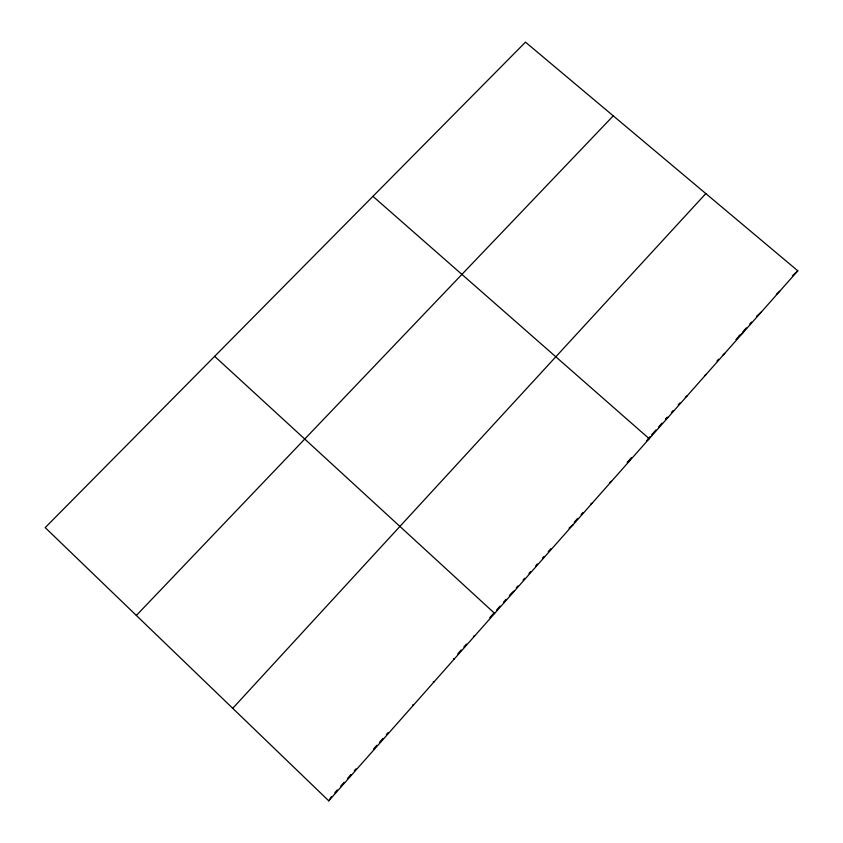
<?xml version="1.0" encoding="UTF-8"?>
<svg xmlns="http://www.w3.org/2000/svg" width="843" height="843" viewBox="0 0 843 843"><rect width="100%" height="100%" fill="white"/><g stroke="black" fill="none" stroke-linecap="round" stroke-linejoin="round"><path stroke-width="1.26" d="M350.161 776.666L350.836 774.696L347.464 778.51M328.759 800.85L797.805 270.814L525.484 42.15L45.195 527.613L328.759 800.85L331.436 796.603M334.808 792.789L337.337 789.933M340.709 786.129L344.081 782.315M354.313 770.765L356.052 768.795M373.449 749.153L376.895 745.254M379.487 742.325L382.933 738.426M386.379 734.527L388.107 732.578M457.781 653.862L461.258 649.942M463.861 646.992L466.474 644.052M489.783 617.708L493.229 613.82L494.651 613.388L214.649 356.336M496.643 609.963L500.057 606.096M503.471 602.239L506.032 599.352M509.457 595.485L512.017 592.597M516.253 587.803L517.95 585.896M523.029 580.153L524.715 578.245M528.951 573.461L530.637 571.554M535.695 565.843L537.37 563.946M542.407 558.256L544.083 556.369M548.277 551.628L550.795 548.782M569.025 528.182L573.272 524.536M574.22 522.312L577.666 518.424M581.122 514.525L582.84 512.576M631.407 457.707L627.203 462.459L630.48 459.899M647.413 439.614L649.995 436.706M651.713 434.767L656.002 429.919M658.583 427.001L662.018 423.123M665.443 419.256L667.15 417.327M671.407 412.522L673.104 410.594M678.215 404.819L679.922 402.901M716.961 361.046L718.636 359.16M735.96 339.592L740.291 334.692M742.873 331.773L746.318 327.874M749.775 323.986L751.492 322.037M232.742 708.32L705.823 193.574M136.355 615.453L613.261 115.849M792.42 275.798L797.805 270.814M776.34 294.333L779.786 291.172M756.666 316.188L761.608 311.71M738.563 336.642L743.284 332.427M722.999 354.892L724.79 353.312M704.442 375.862L706.149 374.387M685.327 397.348L687.34 395.652M665.538 419.435L668.362 417.085M646.581 440.847L649.215 438.718L372.943 196.345M609.563 482.776L611.575 481.258M590.658 504.125L592.503 502.807M512.871 591.628L514.567 590.88M473.418 636.202L474.556 636.096M453.439 658.773L454.293 659.005M433.281 681.544L433.839 682.113M412.944 704.527L413.196 705.433"/></g></svg>
